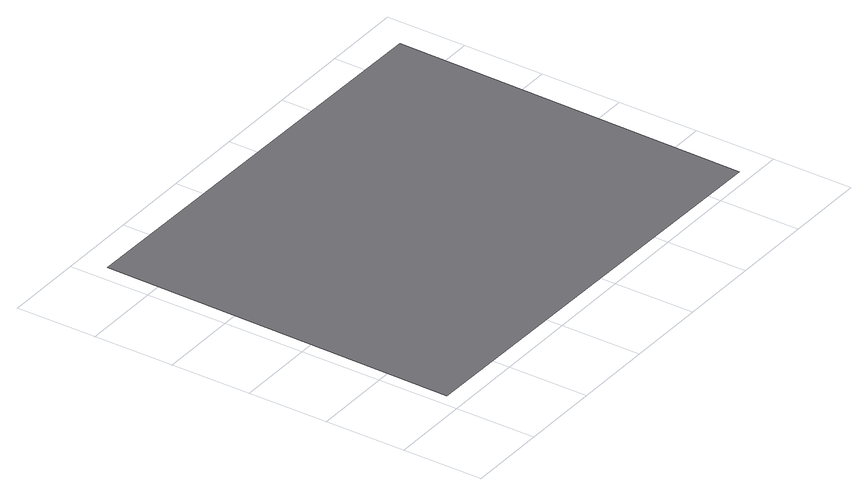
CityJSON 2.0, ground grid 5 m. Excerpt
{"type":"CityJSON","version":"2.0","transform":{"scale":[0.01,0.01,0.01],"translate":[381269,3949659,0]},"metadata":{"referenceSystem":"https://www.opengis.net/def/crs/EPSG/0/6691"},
"CityObjects":{
"road1":{"type":"Road","attributes":{"name":"Parent Tile Road"},"geometry":[{"type":"MultiSurface","lod":"1","boundaries":[[[0,1,2,3]]]}]}
},
"vertices":[
[108,2335,0],[2823,2299,0],[2793,81,0],[78,117,0]
]}
